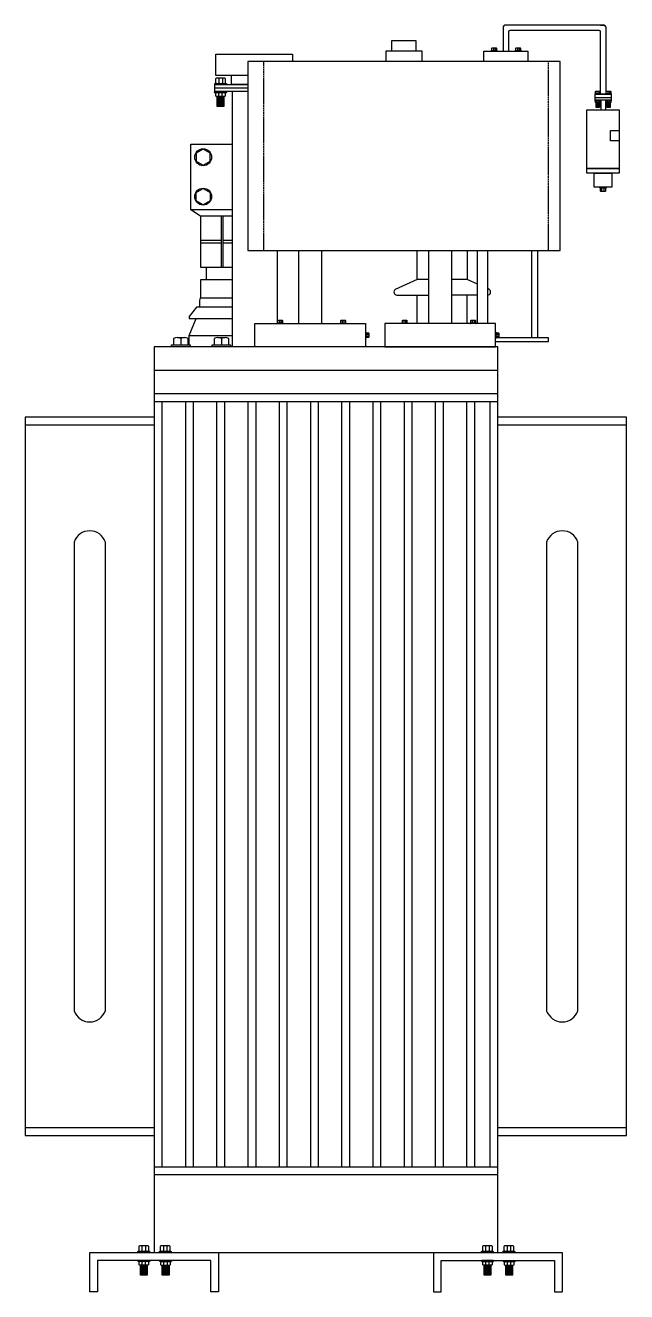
# Model space of a CAD drawing. Header units: millimetres. Extents: x 20927 to 53748, y 38421 to 54891.
# Drawn here: x 32190 to 32960, y 51488 to 53109 of the extents above; entities that cross this region are included whole.
import ezdxf

# ---------------------------------------------------------------- set-up
doc = ezdxf.new("R2010")
doc.units = ezdxf.units.MM
doc.linetypes.add('DASHEDX2', pattern=[1.5, 1, -0.5])
doc.layers.add('Btrans.', color=2, linetype='Continuous')
doc.layers.add('HIGHT', color=8, linetype='Continuous')

# ---------------------------------------------------------------- blocks, each defined once
blk = doc.blocks.new('A$C6F5A6055-flat-1')
at = {"layer": 'HIGHT'}
for p, q in [((129.2, 212.1), (2, 212.1)), ((124.7, 212.1), (129.2, 212.1)), ((0, 210.1), (0, 179.1)), ((6.5, 203.6), (6.5, 179.1)), ((122.7, 205.6), (8.5, 205.6)), ((124.7, 123.8), (124.7, 203.6)), ((131.2, 210.1), (131.2, 123.8)), ((117.6, 119.9), (138.2, 119.9)), ((117.7, 124.5), (124.4, 124.5)), ((124.4, 123.8), (117.7, 123.8)), ((117.7, 116.1), (124.4, 116.1)), ((117.7, 115.4), (124.1, 115.4)), ((124.4, 115.4), (117.7, 115.4)), ((124.4, 124.5), (118, 124.5)), ((118.1, 127.6), (118.5, 128)), ((118.1, 124.9), (118.1, 127.6)), ((118.5, 124.5), (118.1, 124.9)), ((118.1, 115), (118.5, 115.4)), ((118.1, 113.4), (118.1, 115)), ((118.5, 128), (120, 128)), ((118.5, 124.5), (123.7, 124.5)), ((123.7, 115.4), (118.5, 115.4)), ((119.2, 123.8), (122.9, 123.8)), ((122.9, 116.1), (119.2, 116.1)), ((119.6, 128), (120, 127.6)), ((120, 124.9), (119.6, 124.5)), ((120, 115), (119.6, 115.4)), ((120, 128), (122.2, 128)), ((120.3, 128), (120, 127.6)), ((120, 127.6), (120, 124.9)), ((120, 124.9), (120.3, 124.5)), ((120, 115), (120.3, 115.4)), ((120, 113.4), (120, 115)), ((121.8, 128), (122.2, 127.6)), ((122.2, 124.9), (121.8, 124.5)), ((122.2, 115), (121.8, 115.4)), ((122.2, 128), (123.7, 128)), ((122.5, 128), (122.2, 127.6)), ((122.2, 127.6), (122.2, 124.9)), ((122.2, 124.9), (122.5, 124.5)), ((122.2, 115), (122.5, 115.4)), ((122.2, 113.4), (122.2, 115)), ((123.7, 128), (124, 127.6)), ((124, 124.9), (123.7, 124.5)), ((123.7, 115.4), (124, 115)), ((124, 127.6), (124, 124.9)), ((124, 115), (124, 113.4)), ((131.2, 123.8), (124.7, 123.8)), ((125, 116.1), (125, 104.1)), ((130.8, 116.1), (130.8, 104.1)), ((131.4, 124.5), (138.2, 124.5)), ((138.2, 123.8), (131.4, 123.8)), ((131.4, 116.1), (138.2, 116.1)), ((138.2, 115.4), (131.4, 115.4)), ((131.5, 115.4), (137.9, 115.4)), ((131.8, 127.6), (132.2, 128)), ((131.8, 124.9), (131.8, 127.6)), ((132.2, 124.5), (131.8, 124.9)), ((138.2, 124.5), (131.8, 124.5)), ((131.8, 115), (132.2, 115.4)), ((131.8, 113.4), (131.8, 115)), ((132.2, 128), (133.7, 128)), ((132.2, 124.5), (137.4, 124.5)), ((137.4, 115.4), (132.2, 115.4)), ((132.9, 123.8), (136.7, 123.8)), ((136.7, 116.1), (132.9, 116.1)), ((133.3, 128), (133.7, 127.6)), ((133.7, 124.9), (133.3, 124.5)), ((133.7, 115), (133.3, 115.4)), ((134.1, 128), (133.7, 127.6)), ((133.7, 128), (135.9, 128)), ((133.7, 127.6), (133.7, 124.9)), ((133.7, 124.9), (134.1, 124.5)), ((133.7, 115), (134.1, 115.4)), ((133.7, 113.4), (133.7, 115)), ((135.6, 128), (135.9, 127.6)), ((135.9, 124.9), (135.6, 124.5)), ((135.9, 115), (135.6, 115.4)), ((136.3, 128), (135.9, 127.6)), ((135.9, 128), (137.4, 128)), ((135.9, 127.6), (135.9, 124.9)), ((135.9, 124.9), (136.3, 124.5)), ((135.9, 115), (136.3, 115.4)), ((135.9, 113.4), (135.9, 115)), ((137.4, 128), (137.8, 127.6)), ((137.8, 124.9), (137.4, 124.5)), ((137.4, 115.4), (137.8, 115)), ((137.8, 127.6), (137.8, 124.9)), ((137.8, 115), (137.8, 113.4)), ((118.5, 113), (118.1, 113.4)), ((120, 113), (118.5, 113)), ((118.9, 106.7), (118.9, 113)), ((123.2, 112.7), (118.9, 112.7)), ((123.2, 112.1), (118.9, 112.1)), ((123.2, 112.1), (118.9, 112.1)), ((123.2, 111.4), (118.9, 111.4)), ((123.2, 111.4), (118.9, 111.4)), ((123.2, 110.7), (118.9, 110.7)), ((123.2, 110.7), (118.9, 110.7)), ((123.2, 110.1), (118.9, 110.1)), ((123.2, 110.1), (118.9, 110.1)), ((123.2, 109.4), (118.9, 109.4)), ((123.2, 109.4), (118.9, 109.4)), ((123.2, 108.7), (118.9, 108.7)), ((123.2, 108.7), (118.9, 108.7)), ((123.2, 108), (118.9, 108)), ((123.2, 108), (118.9, 108)), ((123.2, 107.4), (118.9, 107.4)), ((123.2, 107.4), (118.9, 107.4)), ((123.2, 106.7), (118.9, 106.7)), ((119.6, 113), (120, 113.4)), ((120.3, 113), (120, 113.4)), ((122.2, 113), (120, 113)), ((121.8, 113), (122.2, 113.4)), ((122.5, 113), (122.2, 113.4)), ((123.7, 113), (122.2, 113)), ((123.2, 113), (123.2, 106.7)), ((124, 113.4), (123.7, 113)), ((132.2, 113), (131.8, 113.4)), ((133.7, 113), (132.2, 113)), ((132.7, 106.7), (132.7, 113)), ((137, 112.7), (132.7, 112.7)), ((137, 112.1), (132.7, 112.1)), ((137, 112.1), (132.7, 112.1)), ((137, 111.4), (132.7, 111.4)), ((137, 111.4), (132.7, 111.4)), ((137, 110.7), (132.7, 110.7)), ((137, 110.7), (132.7, 110.7)), ((137, 110.1), (132.7, 110.1)), ((137, 110.1), (132.7, 110.1)), ((137, 109.4), (132.7, 109.4)), ((137, 109.4), (132.7, 109.4)), ((137, 108.7), (132.7, 108.7)), ((137, 108.7), (132.7, 108.7)), ((137, 108), (132.7, 108)), ((137, 108), (132.7, 108)), ((137, 107.4), (132.7, 107.4)), ((137, 107.4), (132.7, 107.4)), ((137, 106.7), (132.7, 106.7)), ((133.3, 113), (133.7, 113.4)), ((134.1, 113), (133.7, 113.4)), ((135.9, 113), (133.7, 113)), ((135.6, 113), (135.9, 113.4)), ((136.3, 113), (135.9, 113.4)), ((137.4, 113), (135.9, 113)), ((137, 113), (137, 106.7)), ((137.8, 113.4), (137.4, 113)), ((131.7, 5.1), (123.6, 5.1)), ((123.6, 4.2), (131.7, 4.2)), ((131.7, 4.2), (124, 4.2)), ((124.5, 4.2), (124.1, 3.8)), ((124.1, 3.8), (124.1, 0.4)), ((124.1, 0.4), (124.5, 0)), ((124.5, 4.2), (130.8, 4.2)), ((125.4, 5.1), (129.9, 5.1)), ((126.3, 3.8), (125.9, 4.2)), ((125.9, 0), (126.3, 0.4)), ((126.3, 3.8), (126.8, 4.2)), ((126.3, 0.4), (126.3, 3.8)), ((126.8, 0), (126.3, 0.4)), ((129, 3.8), (128.5, 4.2)), ((128.5, 0), (129, 0.4)), ((129, 3.8), (129.4, 4.2)), ((129, 0.4), (129, 3.8)), ((129.4, 0), (129, 0.4)), ((131.2, 3.8), (130.8, 4.2)), ((130.8, 0), (131.2, 0.4)), ((131.2, 0.4), (131.2, 3.8)), ((124.5, 0), (126.3, 0)), ((126.3, 0), (129, 0)), ((129, 0), (130.8, 0))]:
    blk.add_line(p, q, dxfattribs=at)
for points in [[(117.6, 123.8), (138.2, 123.8), (138.2, 116.1), (117.6, 116.1)], [(106.8, 104.1), (148.5, 104.1), (148.5, 28.8), (106.8, 28.8)], [(106.8, 28.8), (148.5, 28.8), (148.5, 28.8), (106.8, 28.8)], [(106.8, 28.8), (148.5, 28.8), (148.5, 23), (106.8, 23)], [(116.2, 23), (139.1, 23), (139.1, 5.1), (116.2, 5.1)]]:
    blk.add_lwpolyline(points, close=True, dxfattribs=at)
blk.add_lwpolyline([(148.5, 64.4), (137.1, 64.4), (137.1, 77.3), (148.5, 77.3)], dxfattribs=at)
for centre, radius, start, end in [((2, 210.1), 2, 90, 180), ((129.2, 210.1), 2, 0, 90), ((8.5, 203.6), 2, 90, 180), ((122.7, 203.6), 2, 0, 90), ((117.6, 124.1), 0.378, 82.7348, 277.2652), ((117.6, 115.8), 0.378, 82.7348, 277.2652), ((124.5, 124.1), 0.378, 262.7348, 97.2652), ((124.5, 115.8), 0.378, 262.7348, 97.2652), ((131.4, 124.1), 0.378, 82.7348, 277.2652), ((131.4, 115.8), 0.378, 82.7348, 277.2652), ((138.2, 124.1), 0.378, 262.7348, 97.2652), ((138.2, 115.8), 0.378, 262.7348, 97.2652), ((123.6, 4.7), 0.454, 82.7348, 277.2652), ((131.8, 4.7), 0.454, 262.7348, 97.2652)]:
    blk.add_arc(centre, radius, start, end, dxfattribs=at)

msp = doc.modelspace()

# ---------------------------------------------------------------- linework, layer by layer
at = {"layer": 'Btrans.'}
for p, q in [((32795, 52666.9), (32355, 52666.9)), ((32795, 52636.9), (32355, 52636.9)), ((32795, 52626.9), (32355, 52626.9)), ((32355, 52596.9), (32190, 52596.9)), ((32960, 52596.9), (32795, 52596.9)), ((32190, 51697.5), (32355, 51697.5)), ((32795, 51697.5), (32960, 51697.5)), ((32355, 51647.5), (32795, 51647.5)), ((32355, 51637.5), (32795, 51637.5))]:
    msp.add_line(p, q, dxfattribs=at)
for points in [[(32795, 51537.5), (32795, 52696.9), (32355, 52696.9), (32355, 51537.5)], [(32355, 52606.9), (32190, 52606.9), (32190, 51687.5), (32355, 51687.5)], [(32795, 51687.5), (32960, 51687.5), (32960, 52606.9), (32795, 52606.9)], [(32437.5, 51537.5), (32437.5, 51487.5), (32427.5, 51487.5), (32427.5, 51527.5), (32282.5, 51527.5), (32282.5, 51487.5), (32272.5, 51487.5), (32272.5, 51537.5), (32877.5, 51537.5), (32877.5, 51487.5)], [(32712.5, 51537.5), (32712.5, 51487.5), (32722.5, 51487.5), (32722.5, 51527.5), (32867.5, 51527.5), (32867.5, 51487.5), (32877.5, 51487.5)]]:
    msp.add_lwpolyline(points, dxfattribs=at)
at = {"layer": 'HIGHT'}
for p, q in [((32789.7, 53079.8), (32789.3, 53079.5)), ((32791.1, 53079.8), (32791.5, 53079.5)), ((32820.4, 53079.8), (32820.1, 53079.5)), ((32821.9, 53079.8), (32822.3, 53079.5)), ((32789.3, 53076.7), (32788.9, 53076.3)), ((32791.5, 53076.7), (32791.1, 53076.3)), ((32820.1, 53076.7), (32819.7, 53076.3)), ((32822.3, 53076.7), (32821.9, 53076.3)), ((32437.1, 53041.4), (32437.9, 53040.6)), ((32437.9, 53035.1), (32437.1, 53034.4)), ((32442.3, 53040.6), (32442.3, 53035.1)), ((32444.3, 53016.9), (32435.6, 53016.9)), ((32444.3, 53015.5), (32435.6, 53015.5)), ((32444.3, 53014.2), (32435.6, 53014.2)), ((32444.3, 53012.9), (32435.6, 53012.9)), ((32437.8, 53021.4), (32437, 53022.2)), ((32437, 53017.4), (32437.8, 53018.2)), ((32442.2, 53018.2), (32442.2, 53021.4)), ((32444.3, 53011.5), (32435.6, 53011.5)), ((32444.3, 53010.2), (32435.6, 53010.2)), ((32444.3, 53008.8), (32435.6, 53008.8)), ((32444.3, 53007.5), (32435.6, 53007.5)), ((32444.3, 53006.2), (32435.6, 53006.2)), ((32414.2, 52864.6), (32401.8, 52872.6)), ((32440.6, 52864.6), (32440.6, 52799)), ((32443, 52864.6), (32443, 52799)), ((32414.2, 52833.5), (32440.6, 52833.5)), ((32414.2, 52830.2), (32440.6, 52830.2)), ((32443, 52833.5), (32455.3, 52833.5)), ((32443, 52830.2), (32455.3, 52830.2)), ((32691.9, 52783.3), (32691.9, 52820.3)), ((32768.9, 52777.4), (32755.9, 52783.3)), ((32691.9, 52726.9), (32691.9, 52763.3)), ((32768.9, 52763.3), (32736.3, 52763.3)), ((32755.9, 52726.9), (32755.9, 52763.3)), ((32399.8, 52711.8), (32408.6, 52733.4)), ((32515.7, 52731.2), (32515.3, 52730.8)), ((32515.3, 52728), (32515.7, 52727.6)), ((32517.5, 52730.8), (32517.5, 52728)), ((32595.8, 52730.8), (32595.8, 52728)), ((32598, 52730.8), (32598, 52728)), ((32674.6, 52730.8), (32674.6, 52728)), ((32676.9, 52730.8), (32676.9, 52728)), ((32762.3, 52730.8), (32762.3, 52728)), ((32764.6, 52730.8), (32764.6, 52728)), ((32384.5, 52709), (32393.8, 52709)), ((32436.5, 52709), (32445.8, 52709)), ((32629.5, 52713), (32626.7, 52713)), ((32629.5, 52710.8), (32626.7, 52710.8)), ((32796.1, 52713), (32793.3, 52713)), ((32796.1, 52710.8), (32793.3, 52710.8)), ((32365, 52626.9), (32365, 51647.2)), ((32395, 52626.9), (32395, 51647.2)), ((32405, 52626.9), (32405, 51647.2)), ((32435, 52626.9), (32435, 51647.2)), ((32445, 52626.9), (32445, 51647.2)), ((32475, 52626.9), (32475, 51647.2)), ((32485, 52626.9), (32485, 51647.2)), ((32515, 52626.9), (32515, 51647.2)), ((32525, 52626.9), (32525, 51647.2)), ((32555, 52626.9), (32555, 51647.2)), ((32565, 52626.9), (32565, 51647.2)), ((32595, 52626.9), (32595, 51647.2)), ((32605, 52626.9), (32605, 51647.2)), ((32635, 52626.9), (32635, 51647.2)), ((32645, 52626.9), (32645, 51647.2)), ((32675, 52626.9), (32675, 51647.2)), ((32685, 52626.9), (32685, 51647.2)), ((32715, 52626.9), (32715, 51647.2)), ((32725, 52626.9), (32725, 51647.2)), ((32755, 52626.9), (32755, 51647.2)), ((32765, 52626.9), (32765, 51647.2)), ((32785, 52626.9), (32785, 51647.2)), ((32338.7, 51546.7), (32339.4, 51545.9)), ((32343.1, 51546.7), (32343.8, 51545.9)), ((32367, 51540.1), (32366.3, 51539.3)), ((32371.4, 51540.1), (32372.2, 51539.3)), ((32778.7, 51546.7), (32779.4, 51545.9)), ((32783.1, 51546.7), (32783.8, 51545.9)), ((32807, 51540.1), (32806.3, 51539.3)), ((32811.4, 51540.1), (32812.2, 51539.3)), ((32339.6, 51525.3), (32340.4, 51526)), ((32340.4, 51521.3), (32339.6, 51522)), ((32344, 51522), (32344, 51525.3)), ((32367.5, 51521.9), (32367.5, 51525.2)), ((32371.9, 51525.2), (32372.7, 51525.9)), ((32372.7, 51521.2), (32371.9, 51521.9)), ((32779.6, 51522), (32779.6, 51525.3)), ((32784, 51525.3), (32784.8, 51526)), ((32784.8, 51521.3), (32784, 51522)), ((32807.5, 51521.9), (32807.5, 51525.2)), ((32811.9, 51525.2), (32812.7, 51525.9)), ((32812.7, 51521.2), (32811.9, 51521.9)), ((32346.1, 51520.7), (32337.5, 51520.7)), ((32346.1, 51519.4), (32337.5, 51519.4)), ((32346.1, 51518), (32337.5, 51518)), ((32346.1, 51516.7), (32337.5, 51516.7)), ((32346.1, 51515.4), (32337.5, 51515.4)), ((32346.1, 51514), (32337.5, 51514)), ((32346.1, 51512.7), (32337.5, 51512.7)), ((32346.1, 51511.3), (32337.5, 51511.3)), ((32346.1, 51510), (32337.5, 51510)), ((32374, 51520.6), (32365.4, 51520.6)), ((32374, 51519.3), (32365.4, 51519.3)), ((32374, 51517.9), (32365.4, 51517.9)), ((32374, 51516.6), (32365.4, 51516.6)), ((32374, 51515.2), (32365.4, 51515.2)), ((32374, 51513.9), (32365.4, 51513.9)), ((32374, 51512.6), (32365.4, 51512.6)), ((32374, 51511.2), (32365.4, 51511.2)), ((32374, 51509.9), (32365.4, 51509.9)), ((32786.1, 51520.7), (32777.5, 51520.7)), ((32786.1, 51519.4), (32777.5, 51519.4)), ((32786.1, 51518), (32777.5, 51518)), ((32786.1, 51516.7), (32777.5, 51516.7)), ((32786.1, 51515.4), (32777.5, 51515.4)), ((32786.1, 51514), (32777.5, 51514)), ((32786.1, 51512.7), (32777.5, 51512.7)), ((32786.1, 51511.3), (32777.5, 51511.3)), ((32786.1, 51510), (32777.5, 51510)), ((32814, 51520.6), (32805.4, 51520.6)), ((32814, 51519.3), (32805.4, 51519.3)), ((32814, 51517.9), (32805.4, 51517.9)), ((32814, 51516.6), (32805.4, 51516.6)), ((32814, 51515.2), (32805.4, 51515.2)), ((32814, 51513.9), (32805.4, 51513.9)), ((32814, 51512.6), (32805.4, 51512.6)), ((32814, 51511.2), (32805.4, 51511.2)), ((32814, 51509.9), (32805.4, 51509.9))]:
    msp.add_line(p, q, dxfattribs=at)
at = {"layer": 'HIGHT', "linetype": 'DASHEDX2'}
for p, q in [((32494.8, 53062.2), (32494.8, 52820.3)), ((32859.8, 52820.3), (32859.8, 53062.2))]:
    msp.add_line(p, q, dxfattribs=at)
at = {"layer": 'HIGHT'}
for points in [[(32690.6, 53075.6), (32690.6, 53089), (32659, 53089), (32659, 53075.6)], [(32787.8, 53076.3), (32787.4, 53076.7), (32787.4, 53079.5), (32787.8, 53079.8), (32793, 53079.8), (32793.4, 53079.5), (32793.4, 53076.7), (32793, 53076.3)], [(32788.9, 53079.8), (32789.3, 53079.5), (32789.3, 53076.7), (32789.7, 53076.3)], [(32791.9, 53079.8), (32791.5, 53079.5), (32791.5, 53076.7), (32791.9, 53076.3)], [(32818.6, 53076.3), (32818.2, 53076.7), (32818.2, 53079.5), (32818.6, 53079.8), (32823.8, 53079.8), (32824.2, 53079.5), (32824.2, 53076.7), (32823.8, 53076.3)], [(32819.7, 53079.8), (32820.1, 53079.5), (32820.1, 53076.7), (32820.4, 53076.3)], [(32822.7, 53079.8), (32822.3, 53079.5), (32822.3, 53076.7), (32822.7, 53076.3)], [(32474.8, 53044.6), (32433.8, 53044.6), (32433.8, 53071.8), (32532.3, 53071.8), (32532.3, 53062.2)], [(32698.1, 53062.2), (32698.1, 53075.6), (32651.5, 53075.6), (32651.5, 53062.2)], [(32777.2, 53062.2), (32777.2, 53075.6), (32833.4, 53075.6), (32833.4, 53062.2)], [(32474.8, 53023.8), (32432.7, 53023.8), (32432.7, 53032.9), (32474.8, 53032.9)], [(32434.9, 53034.4), (32434.1, 53035.1), (32434.1, 53040.6), (32434.9, 53041.4), (32445.3, 53041.4), (32446, 53040.6), (32446, 53035.1), (32445.3, 53034.4)], [(32438.6, 53041.4), (32437.9, 53040.6), (32437.9, 53035.1), (32438.6, 53034.4)], [(32443, 53041.4), (32442.3, 53040.6), (32441.5, 53041.4)], [(32441.5, 53034.4), (32442.3, 53035.1), (32443, 53034.4)], [(32474.8, 53032.8), (32453.9, 53032.8), (32453.9, 53044.6)], [(32474.8, 53028.4), (32432.7, 53028.4)], [(32445.2, 53022.2), (32445.9, 53021.4), (32445.9, 53018.2), (32445.2, 53017.4), (32434.8, 53017.4), (32434, 53018.2), (32434, 53021.4), (32434.8, 53022.2)], [(32444.3, 53017.4), (32444.3, 53004.8), (32435.6, 53004.8), (32435.6, 53017.4)], [(32438.5, 53017.4), (32437.8, 53018.2), (32437.8, 53021.4), (32438.5, 53022.2)], [(32441.4, 53022.2), (32442.2, 53021.4), (32442.9, 53022.2)], [(32442.9, 53017.4), (32442.2, 53018.2), (32441.4, 53017.4)], [(32483.8, 52696.9), (32483.8, 52726.9), (32625.6, 52726.9), (32625.6, 52696.9), (32455.3, 52696.9), (32455.3, 53023.8)], [(32455.3, 52872.6), (32401.8, 52872.6), (32401.8, 52956.6), (32455.3, 52956.6)], [(32455.3, 52864.6), (32414.2, 52864.6), (32414.2, 52799), (32455.3, 52799)], [(32512.3, 52820.3), (32512.3, 52726.9)], [(32539.7, 52820.3), (32539.7, 52726.9)], [(32569.7, 52726.9), (32569.7, 52820.3)], [(32706.3, 52820.3), (32706.3, 52726.9)], [(32736.3, 52726.9), (32736.3, 52820.3)], [(32755.9, 52820.3), (32755.9, 52783.3), (32736.3, 52783.3)], [(32768.9, 52726.9), (32768.9, 52820.3)], [(32781.9, 52820.3), (32781.9, 52726.9)], [(32838.4, 52709.1), (32838.4, 52820.3)], [(32846, 52820.3), (32846, 52709.1)], [(32421.8, 52783), (32421.8, 52798), (32422.8, 52799)], [(32455.3, 52782.9), (32414.2, 52783), (32414.2, 52759.8), (32455.3, 52759.8)], [(32413.4, 52747.8), (32413.4, 52756.6), (32414.2, 52759.8)], [(32455.3, 52747.8), (32409.4, 52747.8), (32399.8, 52735.8), (32399.8, 52733.4), (32455.3, 52733.4)], [(32513.8, 52727.6), (32513.4, 52728), (32513.4, 52730.8), (32513.8, 52731.2), (32519, 52731.2), (32519.4, 52730.8), (32519.4, 52728), (32519, 52727.6)], [(32514.9, 52731.2), (32515.3, 52730.8), (32515.3, 52728), (32514.9, 52727.6)], [(32517.9, 52731.2), (32517.5, 52730.8), (32517.1, 52731.2)], [(32517.1, 52727.6), (32517.5, 52728), (32517.9, 52727.6)], [(32594.3, 52727.6), (32593.9, 52728), (32593.9, 52730.8), (32594.3, 52731.2), (32599.5, 52731.2), (32599.9, 52730.8), (32599.9, 52728), (32599.5, 52727.6)], [(32595.4, 52731.2), (32595.8, 52730.8), (32596.2, 52731.2)], [(32596.2, 52727.6), (32595.8, 52728), (32595.4, 52727.6)], [(32598.4, 52731.2), (32598, 52730.8), (32597.6, 52731.2)], [(32597.6, 52727.6), (32598, 52728), (32598.4, 52727.6)], [(32673.1, 52727.6), (32672.8, 52728), (32672.8, 52730.8), (32673.1, 52731.2), (32678.4, 52731.2), (32678.7, 52730.8), (32678.7, 52728), (32678.4, 52727.6)], [(32674.3, 52731.2), (32674.6, 52730.8), (32675, 52731.2)], [(32675, 52727.6), (32674.6, 52728), (32674.3, 52727.6)], [(32677.2, 52731.2), (32676.9, 52730.8), (32676.5, 52731.2)], [(32676.5, 52727.6), (32676.9, 52728), (32677.2, 52727.6)], [(32760.8, 52727.6), (32760.5, 52728), (32760.5, 52730.8), (32760.8, 52731.2), (32766.1, 52731.2), (32766.4, 52730.8), (32766.4, 52728), (32766.1, 52727.6)], [(32762, 52731.2), (32762.3, 52730.8), (32762.7, 52731.2)], [(32762.7, 52727.6), (32762.3, 52728), (32762, 52727.6)], [(32764.9, 52731.2), (32764.6, 52730.8), (32764.2, 52731.2)], [(32764.2, 52727.6), (32764.6, 52728), (32764.9, 52727.6)], [(32399.8, 52699.6), (32399.8, 52711.8), (32455.3, 52711.8)], [(32626.4, 52714.5), (32626.7, 52714.9), (32629.5, 52714.9), (32629.9, 52714.5), (32629.9, 52709.3), (32629.5, 52708.9), (32626.7, 52708.9), (32626.4, 52709.3)], [(32626.4, 52712.6), (32626.7, 52713), (32626.4, 52713.4)], [(32626.4, 52711.2), (32626.7, 52710.8), (32626.4, 52710.4)], [(32629.9, 52713.4), (32629.5, 52713), (32629.9, 52712.6)], [(32629.9, 52710.4), (32629.5, 52710.8), (32629.9, 52711.2)], [(32792.2, 52709.1), (32859.4, 52709.1), (32859.4, 52703.6), (32792.2, 52703.6)], [(32792.9, 52714.5), (32793.3, 52714.9), (32796.1, 52714.9), (32796.4, 52714.5), (32796.4, 52709.3), (32796.1, 52708.9), (32793.3, 52708.9), (32792.9, 52709.3)], [(32792.9, 52712.6), (32793.3, 52713), (32792.9, 52713.4)], [(32792.9, 52711.2), (32793.3, 52710.8), (32792.9, 52710.4)], [(32796.4, 52713.4), (32796.1, 52713), (32796.4, 52712.6)], [(32796.4, 52710.4), (32796.1, 52710.8), (32796.4, 52711.2)], [(32377.4, 52696.9), (32377.4, 52699.6), (32400.9, 52699.6), (32400.9, 52696.9)], [(32429.4, 52696.9), (32429.4, 52699.6), (32452.9, 52699.6), (32452.9, 52696.9)], [(32336.4, 51539.3), (32335.7, 51540.1), (32335.7, 51545.9), (32336.4, 51546.7), (32346.8, 51546.7), (32347.6, 51545.9), (32347.6, 51540.1), (32346.8, 51539.3)], [(32340.2, 51539.3), (32339.4, 51540.1), (32338.7, 51539.3)], [(32340.2, 51546.7), (32339.4, 51545.9), (32339.4, 51540.1)], [(32343.1, 51539.3), (32343.8, 51540.1), (32344.6, 51539.3)], [(32344.6, 51546.7), (32343.8, 51545.9), (32343.8, 51540.1)], [(32364, 51539.3), (32363.3, 51540.1), (32363.3, 51545.9), (32364, 51546.7), (32374.4, 51546.7), (32375.2, 51545.9), (32375.2, 51540.1), (32374.4, 51539.3)], [(32366.3, 51546.7), (32367, 51545.9), (32367.8, 51546.7)], [(32367, 51545.9), (32367, 51540.1), (32367.8, 51539.3)], [(32370.7, 51546.7), (32371.4, 51545.9), (32372.2, 51546.7)], [(32371.4, 51545.9), (32371.4, 51540.1), (32370.7, 51539.3)], [(32776.4, 51539.3), (32775.7, 51540.1), (32775.7, 51545.9), (32776.4, 51546.7), (32786.8, 51546.7), (32787.6, 51545.9), (32787.6, 51540.1), (32786.8, 51539.3)], [(32780.2, 51539.3), (32779.4, 51540.1), (32778.7, 51539.3)], [(32780.2, 51546.7), (32779.4, 51545.9), (32779.4, 51540.1)], [(32783.1, 51539.3), (32783.8, 51540.1), (32784.6, 51539.3)], [(32784.6, 51546.7), (32783.8, 51545.9), (32783.8, 51540.1)], [(32804, 51539.3), (32803.3, 51540.1), (32803.3, 51545.9), (32804, 51546.7), (32814.4, 51546.7), (32815.2, 51545.9), (32815.2, 51540.1), (32814.4, 51539.3)], [(32806.3, 51546.7), (32807, 51545.9), (32807.8, 51546.7)], [(32807, 51545.9), (32807, 51540.1), (32807.8, 51539.3)], [(32810.7, 51546.7), (32811.4, 51545.9), (32812.2, 51546.7)], [(32811.4, 51545.9), (32811.4, 51540.1), (32810.7, 51539.3)], [(32347, 51526), (32347.8, 51525.3), (32347.8, 51522), (32347, 51521.3), (32336.6, 51521.3), (32335.9, 51522), (32335.9, 51525.3), (32336.6, 51526)], [(32346.1, 51521.3), (32346.1, 51508.7), (32337.5, 51508.7), (32337.5, 51521.3)], [(32338.9, 51521.3), (32339.6, 51522), (32339.6, 51525.3), (32338.9, 51526)], [(32343.3, 51526), (32344, 51525.3), (32344.8, 51526)], [(32344.8, 51521.3), (32344, 51522), (32343.3, 51521.3)], [(32374.9, 51525.9), (32375.7, 51525.2), (32375.7, 51521.9), (32374.9, 51521.2), (32364.5, 51521.2), (32363.7, 51521.9), (32363.7, 51525.2), (32364.5, 51525.9)], [(32374, 51521.2), (32374, 51508.5), (32365.4, 51508.5), (32365.4, 51521.2)], [(32366.7, 51525.9), (32367.5, 51525.2), (32368.2, 51525.9)], [(32368.2, 51521.2), (32367.5, 51521.9), (32366.7, 51521.2)], [(32371.2, 51521.2), (32371.9, 51521.9), (32371.9, 51525.2), (32371.2, 51525.9)], [(32787, 51526), (32787.8, 51525.3), (32787.8, 51522), (32787, 51521.3), (32776.6, 51521.3), (32775.9, 51522), (32775.9, 51525.3), (32776.6, 51526)], [(32786.1, 51521.3), (32786.1, 51508.7), (32777.5, 51508.7), (32777.5, 51521.3)], [(32778.9, 51526), (32779.6, 51525.3), (32780.4, 51526)], [(32780.4, 51521.3), (32779.6, 51522), (32778.9, 51521.3)], [(32783.3, 51521.3), (32784, 51522), (32784, 51525.3), (32783.3, 51526)], [(32814.9, 51525.9), (32815.7, 51525.2), (32815.7, 51521.9), (32814.9, 51521.2), (32804.5, 51521.2), (32803.7, 51521.9), (32803.7, 51525.2), (32804.5, 51525.9)], [(32814, 51521.2), (32814, 51508.5), (32805.4, 51508.5), (32805.4, 51521.2)], [(32806.7, 51525.9), (32807.5, 51525.2), (32808.2, 51525.9)], [(32808.2, 51521.2), (32807.5, 51521.9), (32806.7, 51521.2)], [(32811.2, 51521.2), (32811.9, 51521.9), (32811.9, 51525.2), (32811.2, 51525.9)]]:
    msp.add_lwpolyline(points, dxfattribs=at)
for points in [[(32874.8, 53062.2), (32474.8, 53062.2), (32474.8, 52820.3), (32874.8, 52820.3)], [(32426.7, 52945), (32417.8, 52950.2), (32408.8, 52945), (32408.8, 52934.6), (32417.8, 52929.5), (32426.7, 52934.6)], [(32426.7, 52884.2), (32417.8, 52879.1), (32408.8, 52884.2), (32408.8, 52894.6), (32417.8, 52899.8), (32426.7, 52894.6)], [(32792.2, 52696.9), (32792.2, 52726.9), (32650.4, 52726.9), (32650.4, 52696.9)]]:
    msp.add_lwpolyline(points, close=True, dxfattribs=at)
for points in [[(32787, 53075.6, -1.135579), (32787, 53076.3), (32793.8, 53076.3, -1.135579), (32793.8, 53075.6)], [(32817.8, 53075.6, -1.135579), (32817.8, 53076.3), (32824.6, 53076.3, -1.135579), (32824.6, 53075.6)], [(32433.3, 53032.9, -1.135579), (32433.3, 53034.4), (32446.8, 53034.4, -1.135579), (32446.8, 53032.9)], [(32706.3, 52783.3), (32691.9, 52783.3), (32663.8, 52770.6, 0.753517), (32665.9, 52763.3), (32706.3, 52763.3)], [(32781.9, 52763.3), (32781.9, 52763.3, 0.753517), (32784, 52770.6), (32781.9, 52771.6)], [(32519.8, 52726.9, 1.135579), (32519.8, 52727.6), (32513, 52727.6, 1.135579), (32513, 52726.9)], [(32593.5, 52726.9, -1.135579), (32593.5, 52727.6), (32600.3, 52727.6, -1.135579), (32600.3, 52726.9)], [(32672.4, 52726.9, -1.135579), (32672.4, 52727.6), (32679.1, 52727.6, -1.135579), (32679.1, 52726.9)], [(32766.8, 52726.9, 1.135579), (32766.8, 52727.6), (32760.1, 52727.6, 1.135579), (32760.1, 52726.9)], [(32389.2, 52707.7, 0.27283), (32379.9, 52707.7), (32379.9, 52699.6)], [(32398.4, 52699.6), (32398.4, 52707.7, 0.27283), (32389.2, 52707.7), (32389.2, 52699.6)], [(32441.2, 52707.7, 0.27283), (32431.9, 52707.7), (32431.9, 52699.6)], [(32450.4, 52699.6), (32450.4, 52707.7, 0.27283), (32441.2, 52707.7), (32441.2, 52699.6)], [(32625.6, 52708.5, 1.135579), (32626.4, 52708.5), (32626.4, 52715.3, 1.135579), (32625.6, 52715.3)], [(32792.2, 52708.5, 1.135579), (32792.9, 52708.5), (32792.9, 52715.3, 1.135579), (32792.2, 52715.3)]]:
    msp.add_lwpolyline(points, format="xyb", dxfattribs=at)
for points in [[(32446.7, 53022.2), (32433.2, 53022.2, -1.135579), (32433.2, 53023.7), (32446.7, 53023.7, -1.135579)], [(32292.5, 52447.2, 0.718827), (32252.5, 52447.2), (32252.5, 51847.2, 0.718827), (32292.5, 51847.2)], [(32857.5, 52447.2), (32857.5, 51847.2, 0.718827), (32897.5, 51847.2), (32897.5, 52447.2, 0.718827)], [(32334.9, 51537.5, -0.940941), (32334.9, 51539.3), (32348.4, 51539.3, -0.940941), (32348.4, 51537.5)], [(32376, 51537.5), (32362.5, 51537.5, -0.940941), (32362.5, 51539.3), (32376, 51539.3, -0.940941)], [(32774.9, 51537.5, -0.940941), (32774.9, 51539.3), (32788.4, 51539.3, -0.940941), (32788.4, 51537.5)], [(32816, 51537.5), (32802.5, 51537.5, -0.940941), (32802.5, 51539.3), (32816, 51539.3, -0.940941)], [(32348.6, 51526), (32335.1, 51526, -1.149236), (32335.1, 51527.5), (32348.6, 51527.5, -1.149236)], [(32376.4, 51525.9), (32362.9, 51525.9, -1.149236), (32362.9, 51527.4), (32376.4, 51527.4, -1.149236)], [(32788.6, 51526, 1.149236), (32788.6, 51527.5), (32775.1, 51527.5, 1.149236), (32775.1, 51526)], [(32816.4, 51525.9), (32802.9, 51525.9, -1.149236), (32802.9, 51527.4), (32816.4, 51527.4, -1.149236)]]:
    msp.add_lwpolyline(points, format="xyb", close=True, dxfattribs=at)
for centre in [(32417.8, 52939.8), (32417.8, 52889.4)]:
    msp.add_circle(centre, 10.8, dxfattribs=at)

# ---------------------------------------------------------------- block references
msp.add_blockref('A$C6F5A6055-flat-1', (32802, 52896.6))

doc.saveas('drawing.dxf')
